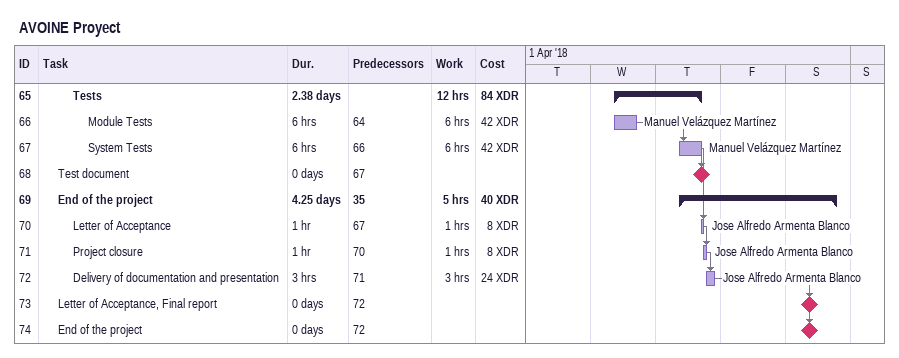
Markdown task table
AVOINE Proyect

| ID | Level | Task | Duration | Start | Finish | Predecessors | Resources | Work (h) | Cost (XDR) |
|---|---|---|---|---|---|---|---|---|---|
| 65 | 3 | **Tests** | 2.38d | 2018-04-04 | 2018-04-05 |  |  | 12 | 84 |
| 66 | 4 | Module Tests | 6h | 2018-04-04 | 2018-04-04 | 64 | Manuel Velázquez Martínez | 6 | 42 |
| 67 | 4 | System Tests | 6h | 2018-04-05 | 2018-04-05 | 66 | Manuel Velázquez Martínez | 6 | 42 |
| 68 | 2 | Test document | 0d | 2018-04-05 | 2018-04-05 | 67 |  |  |  |
| 69 | 2 | **End of the project** | 4.25d | 2018-04-05 | 2018-04-07 | 35 |  | 5 | 40 |
| 70 | 3 | Letter of Acceptance | 1h | 2018-04-05 | 2018-04-05 | 67 | Jose Alfredo Armenta Blanco | 1 | 8 |
| 71 | 3 | Project closure | 1h | 2018-04-05 | 2018-04-05 | 70 | Jose Alfredo Armenta Blanco | 1 | 8 |
| 72 | 3 | Delivery of documentation and presentation | 3h | 2018-04-05 | 2018-04-05 | 71 | Jose Alfredo Armenta Blanco | 3 | 24 |
| 73 | 2 | Letter of Acceptance, Final report | 0d | 2018-04-07 | 2018-04-07 | 72 |  |  |  |
| 74 | 2 | End of the project | 0d | 2018-04-07 | 2018-04-07 | 72 |  |  |  |
